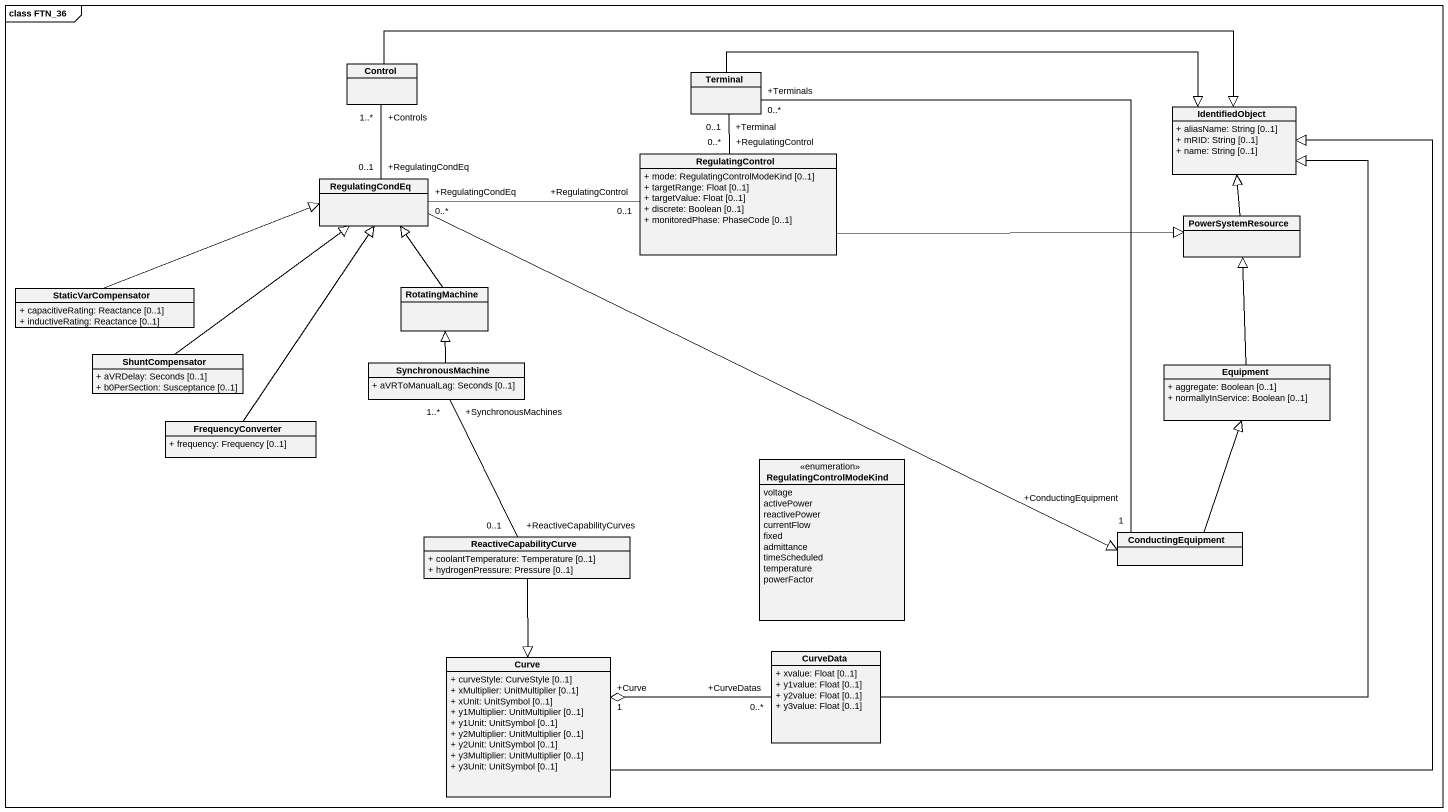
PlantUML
@startuml
mainframe class FTN_36
hide circle
hide empty members
skinparam classAttributeIconSize 0
class "Control" as Control_
class Terminal
class IdentifiedObject {
  + aliasName: String [0..1]
  + mRID: String [0..1]
  + name: String [0..1]
}
class RegulatingControl {
  + mode: RegulatingControlModeKind [0..1]
  + targetRange: Float [0..1]
  + targetValue: Float [0..1]
  + discrete: Boolean [0..1]
  + monitoredPhase: PhaseCode [0..1]
}
class RegulatingCondEq
class PowerSystemResource
class StaticVarCompensator {
  + capacitiveRating: Reactance [0..1]
  + inductiveRating: Reactance [0..1]
}
class RotatingMachine
class ShuntCompensator {
  + aVRDelay: Seconds [0..1]
  + b0PerSection: Susceptance [0..1]
}
class SynchronousMachine {
  + aVRToManualLag: Seconds [0..1]
}
class Equipment {
  + aggregate: Boolean [0..1]
  + normallyInService: Boolean [0..1]
}
class FrequencyConverter {
  + frequency: Frequency [0..1]
}
enum RegulatingControlModeKind {
  voltage
  activePower
  reactivePower
  currentFlow
  fixed
  admittance
  timeScheduled
  temperature
  powerFactor
}
class ReactiveCapabilityCurve {
  + coolantTemperature: Temperature [0..1]
  + hydrogenPressure: Pressure [0..1]
}
class ConductingEquipment
class Curve {
  + curveStyle: CurveStyle [0..1]
  + xMultiplier: UnitMultiplier [0..1]
  + xUnit: UnitSymbol [0..1]
  + y1Multiplier: UnitMultiplier [0..1]
  + y1Unit: UnitSymbol [0..1]
  + y2Multiplier: UnitMultiplier [0..1]
  + y2Unit: UnitSymbol [0..1]
  + y3Multiplier: UnitMultiplier [0..1]
  + y3Unit: UnitSymbol [0..1]
}
class CurveData {
  + xvalue: Float [0..1]
  + y1value: Float [0..1]
  + y2value: Float [0..1]
  + y3value: Float [0..1]
}
Control_ -right-|> IdentifiedObject
Terminal -right-|> IdentifiedObject
Terminal "+Terminal\n0..1" -- "+RegulatingControl\n0..*" RegulatingControl
Terminal "+Terminals\n0..*" -- "+ConductingEquipment\n1" ConductingEquipment
RegulatingControl -right-|> PowerSystemResource
RegulatingCondEq "+RegulatingCondEq\n0..1" -up- "+Controls\n1..*" Control_
RegulatingCondEq "+RegulatingCondEq\n0..*" -right- "+RegulatingControl\n0..1" RegulatingControl
RegulatingCondEq -right-|> ConductingEquipment
PowerSystemResource -up-|> IdentifiedObject
StaticVarCompensator -right-|> RegulatingCondEq
RotatingMachine -up-|> RegulatingCondEq
ShuntCompensator -up-|> RegulatingCondEq
SynchronousMachine -up-|> RotatingMachine
Equipment -up-|> PowerSystemResource
FrequencyConverter -up-|> RegulatingCondEq
ReactiveCapabilityCurve "+ReactiveCapabilityCurves\n0..1" -up- "+SynchronousMachines\n1..*" SynchronousMachine
ReactiveCapabilityCurve --|> Curve
ConductingEquipment -up-|> Equipment
Curve -up-|> IdentifiedObject
CurveData -up-|> IdentifiedObject
CurveData "+CurveDatas\n0..*" -left-o "+Curve\n1" Curve
@enduml
